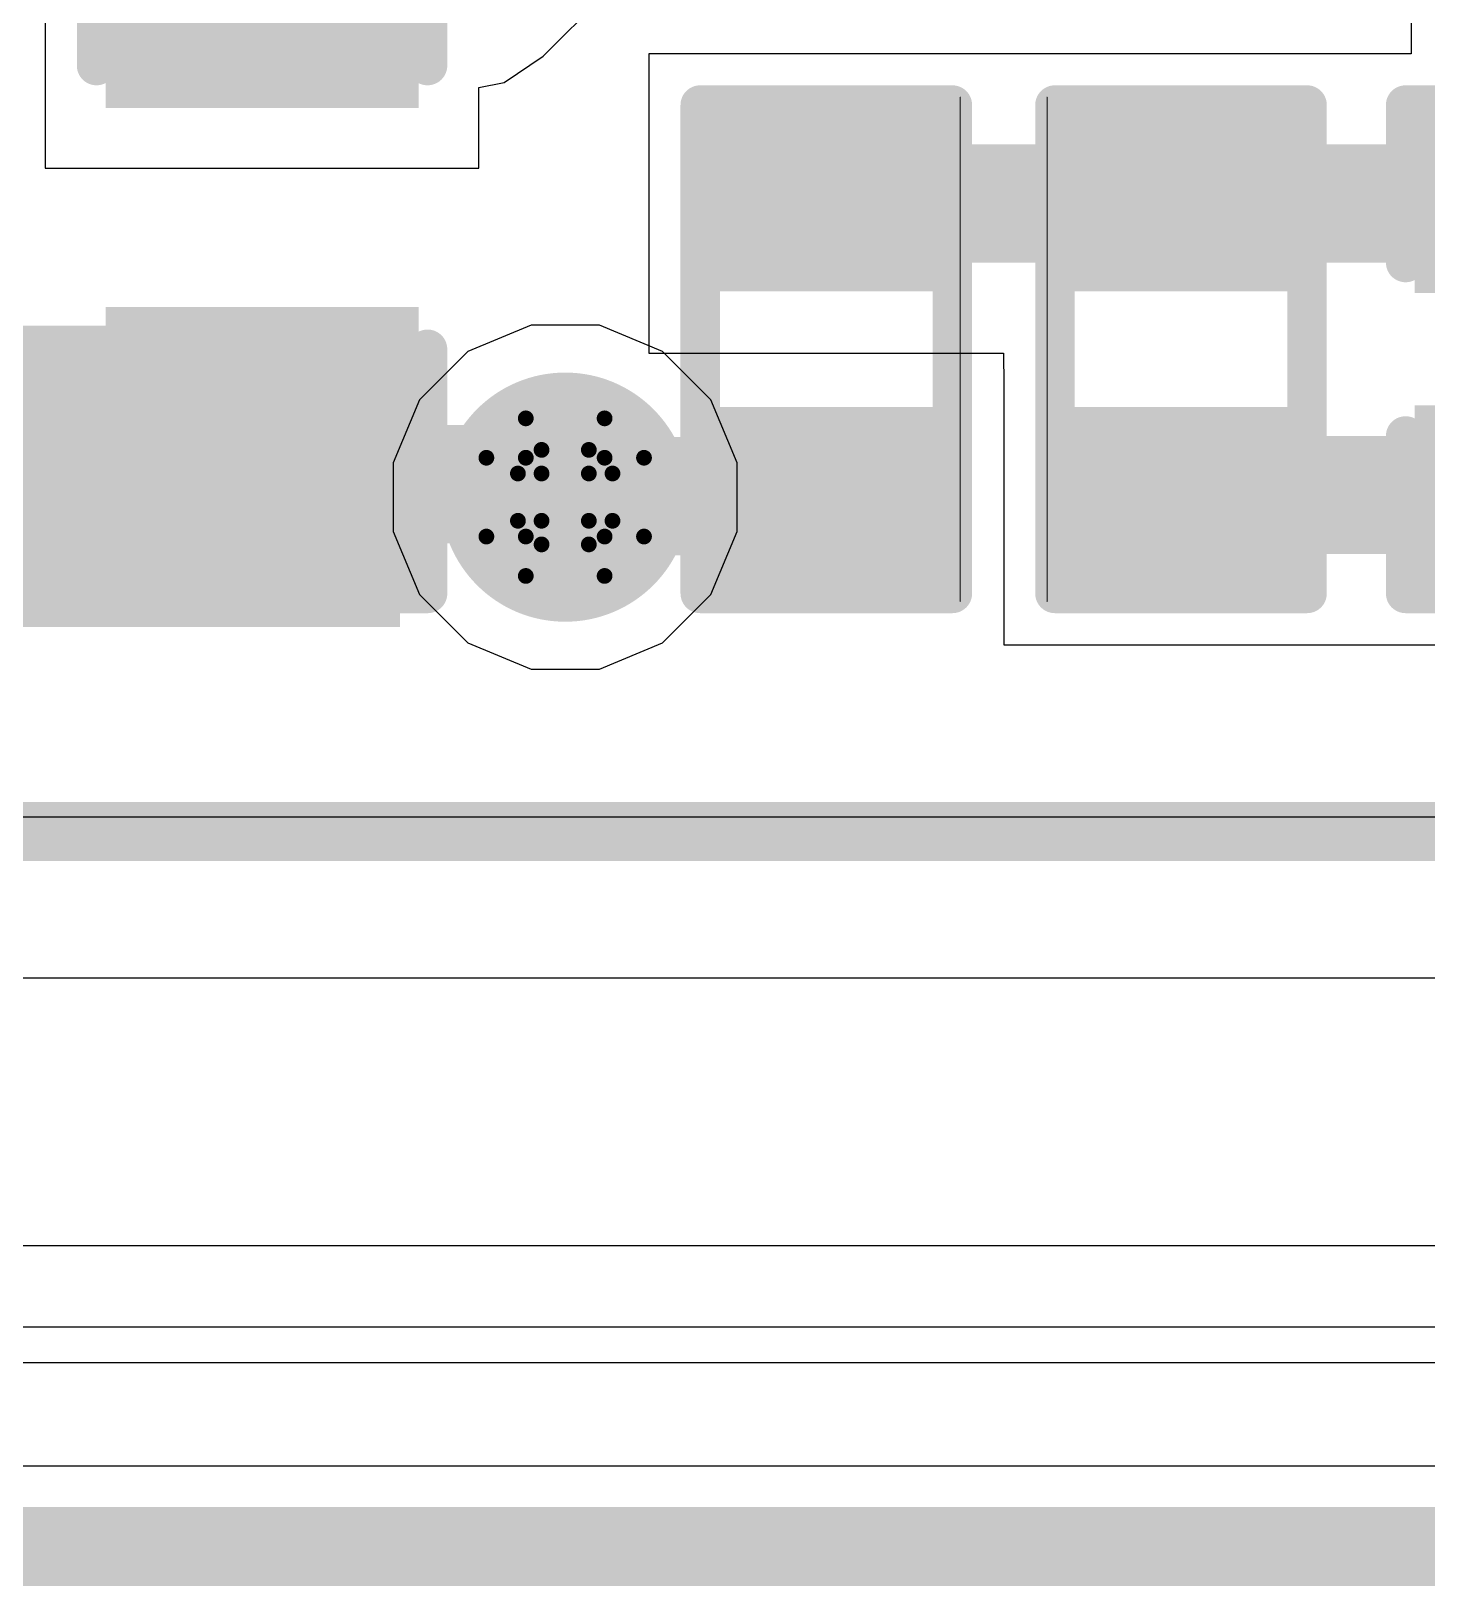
# Model space of a CAD drawing. Header units: inches. Extents: x -3 to 5259, y -3 to 5282.
# Drawn here: x 27.57 to 32.07, y -2.85 to 2.16 of the extents above; entities that cross this region are included whole.
import ezdxf

# ---------------------------------------------------------------- set-up
doc = ezdxf.new("R2010")
doc.units = ezdxf.units.IN
for name, color, linetype in [('Board Outline', 216, 'Continuous'), ('Bottom Layer', 5, 'Continuous'), ('Bottom Solder', 6, 'Continuous'), ('Drill Drawing', 1, 'Continuous'), ('Layer 1', 16, 'Continuous'), ('Layer 2', 76, 'Continuous'), ('Top Layer', 1, 'Continuous'), ('Top Overlay', 2, 'Continuous'), ('Top Paste', 8, 'Continuous'), ('Top Solder', 216, 'Continuous'), ('Via Holes', 16, 'Continuous')]:
    doc.layers.add(name, color=color, linetype=linetype)

# ---------------------------------------------------------------- blocks, each defined once
blk = doc.blocks.new('R___0402_153')
at = {"layer": 'Top Layer'}
for points in [[(-0.6985, -0.3175), (-0.6985, 0.3175), (-0.2413, 0.3175), (-0.2413, -0.3175)], [(0.2413, -0.3175), (0.2413, 0.3175), (0.6985, 0.3175), (0.6985, -0.3175)]]:
    blk.add_hatch(color=1, dxfattribs=at).paths.add_polyline_path(points)
at = {"layer": 'Top Paste'}
for points in [[(-0.6985, -0.3175), (-0.6985, 0.3175), (-0.2413, 0.3175), (-0.2413, -0.3175)], [(0.2413, -0.3175), (0.2413, 0.3175), (0.6985, 0.3175), (0.6985, -0.3175)]]:
    blk.add_hatch(color=8, dxfattribs=at).paths.add_polyline_path(points)
at = {"layer": 'Top Solder'}
for points in [[(-0.7535, -0.3725), (-0.7535, 0.3725), (-0.1863, 0.3725), (-0.1863, -0.3725)], [(0.1863, -0.3725), (0.1863, 0.3725), (0.7535, 0.3725), (0.7535, -0.3725)]]:
    blk.add_hatch(color=216, dxfattribs=at).paths.add_polyline_path(points)
at = {"layer": 'Top Overlay'}
for points in [[(-0.7874, 0.4064, 0.127, 0.127, 0), (0.7874, 0.4064, 0.127, 0.127, 0)], [(-0.7874, 0.4064, 0.127, 0.127, 0), (-0.7874, -0.4064, 0.127, 0.127, 0)], [(0.7874, 0.4064, 0.127, 0.127, 0), (0.7874, -0.4064, 0.127, 0.127, 0)], [(-0.7874, -0.4064, 0.127, 0.127, 0), (0.7874, -0.4064, 0.127, 0.127, 0)], [(-0.8128, -0.4318, 0.00323, 0.00323, 0), (0.8128, -0.4318, 0.00323, 0.00323, 0)]]:
    blk.add_lwpolyline(points, format="xyseb", dxfattribs=at)
for points in [[(-0.8191, 0.4064, 0.0635, 0.0635, 1), (-0.7556, 0.4064, 0.0635, 0.0635, 1)], [(-0.8191, 0.4064, 0.0635, 0.0635, 1), (-0.7556, 0.4064, 0.0635, 0.0635, 1)], [(0.7556, 0.4064, 0.0635, 0.0635, 1), (0.8191, 0.4064, 0.0635, 0.0635, 1)], [(0.7556, 0.4064, 0.0635, 0.0635, 1), (0.8191, 0.4064, 0.0635, 0.0635, 1)], [(-0.8191, -0.4064, 0.0635, 0.0635, 1), (-0.7556, -0.4064, 0.0635, 0.0635, 1)], [(-0.8191, -0.4064, 0.0635, 0.0635, 1), (-0.7556, -0.4064, 0.0635, 0.0635, 1)], [(0.7556, -0.4064, 0.0635, 0.0635, 1), (0.8191, -0.4064, 0.0635, 0.0635, 1)], [(0.7556, -0.4064, 0.0635, 0.0635, 1), (0.8191, -0.4064, 0.0635, 0.0635, 1)], [(-0.8136, -0.4318, 0.00161, 0.00161, 1), (-0.812, -0.4318, 0.00161, 0.00161, 1)], [(0.812, -0.4318, 0.00161, 0.00161, 1), (0.8136, -0.4318, 0.00161, 0.00161, 1)]]:
    blk.add_lwpolyline(points, format="xyseb", close=True, dxfattribs=at)
blk = doc.blocks.new('R___0402_155')
at = {"layer": 'Top Layer'}
for points in [[(-0.6985, -0.3175), (-0.6985, 0.3175), (-0.2413, 0.3175), (-0.2413, -0.3175)], [(0.2413, -0.3175), (0.2413, 0.3175), (0.6985, 0.3175), (0.6985, -0.3175)]]:
    blk.add_hatch(color=1, dxfattribs=at).paths.add_polyline_path(points)
at = {"layer": 'Top Paste'}
for points in [[(-0.6985, -0.3175), (-0.6985, 0.3175), (-0.2413, 0.3175), (-0.2413, -0.3175)], [(0.2413, -0.3175), (0.2413, 0.3175), (0.6985, 0.3175), (0.6985, -0.3175)]]:
    blk.add_hatch(color=8, dxfattribs=at).paths.add_polyline_path(points)
at = {"layer": 'Top Solder'}
for points in [[(-0.7535, -0.3725), (-0.7535, 0.3725), (-0.1863, 0.3725), (-0.1863, -0.3725)], [(0.1863, -0.3725), (0.1863, 0.3725), (0.7535, 0.3725), (0.7535, -0.3725)]]:
    blk.add_hatch(color=216, dxfattribs=at).paths.add_polyline_path(points)
at = {"layer": 'Top Overlay'}
for points in [[(0.7874, 0.4064, 0.127, 0.127, 0), (-0.7874, 0.4064, 0.127, 0.127, 0)], [(-0.7874, -0.4064, 0.127, 0.127, 0), (-0.7874, 0.4064, 0.127, 0.127, 0)], [(0.7874, -0.4064, 0.127, 0.127, 0), (0.7874, 0.4064, 0.127, 0.127, 0)], [(0.7874, -0.4064, 0.127, 0.127, 0), (-0.7874, -0.4064, 0.127, 0.127, 0)], [(0.8128, -0.4318, 0.00323, 0.00323, 0), (-0.8128, -0.4318, 0.00323, 0.00323, 0)]]:
    blk.add_lwpolyline(points, format="xyseb", dxfattribs=at)
for points in [[(-0.8191, 0.4064, 0.0635, 0.0635, 1), (-0.7556, 0.4064, 0.0635, 0.0635, 1)], [(-0.8191, 0.4064, 0.0635, 0.0635, 1), (-0.7556, 0.4064, 0.0635, 0.0635, 1)], [(0.7556, 0.4064, 0.0635, 0.0635, 1), (0.8191, 0.4064, 0.0635, 0.0635, 1)], [(0.7556, 0.4064, 0.0635, 0.0635, 1), (0.8191, 0.4064, 0.0635, 0.0635, 1)], [(-0.8191, -0.4064, 0.0635, 0.0635, 1), (-0.7556, -0.4064, 0.0635, 0.0635, 1)], [(-0.8191, -0.4064, 0.0635, 0.0635, 1), (-0.7556, -0.4064, 0.0635, 0.0635, 1)], [(0.7556, -0.4064, 0.0635, 0.0635, 1), (0.8191, -0.4064, 0.0635, 0.0635, 1)], [(0.7556, -0.4064, 0.0635, 0.0635, 1), (0.8191, -0.4064, 0.0635, 0.0635, 1)], [(-0.8136, -0.4318, 0.00161, 0.00161, 1), (-0.812, -0.4318, 0.00161, 0.00161, 1)], [(0.812, -0.4318, 0.00161, 0.00161, 1), (0.8136, -0.4318, 0.00161, 0.00161, 1)]]:
    blk.add_lwpolyline(points, format="xyseb", close=True, dxfattribs=at)
blk = doc.blocks.new('C___0603_265')
at = {"layer": 'Top Layer'}
for points in [[(-0.381, 0.4445), (-0.381, -0.4445), (-1.143, -0.4445), (-1.143, 0.4445)], [(1.143, 0.4445), (1.143, -0.4445), (0.381, -0.4445), (0.381, 0.4445)]]:
    blk.add_hatch(color=1, dxfattribs=at).paths.add_polyline_path(points)
at = {"layer": 'Top Paste'}
for points in [[(-0.381, 0.4445), (-0.381, -0.4445), (-1.143, -0.4445), (-1.143, 0.4445)], [(1.143, 0.4445), (1.143, -0.4445), (0.381, -0.4445), (0.381, 0.4445)]]:
    blk.add_hatch(color=8, dxfattribs=at).paths.add_polyline_path(points)
at = {"layer": 'Top Solder'}
for points in [[(-0.321, 0.5045), (-0.321, -0.5045), (-1.203, -0.5045), (-1.203, 0.5045)], [(1.203, 0.5045), (1.203, -0.5045), (0.321, -0.5045), (0.321, 0.5045)]]:
    blk.add_hatch(color=216, dxfattribs=at).paths.add_polyline_path(points)
at = {"layer": 'Top Overlay'}
for points in [[(-1.2446, 0.5334, 0.127, 0.127, 0), (-0.4572, 0.5334, 0.127, 0.127, 0)], [(-1.2446, 0.5334, 0.127, 0.127, 0), (-1.2446, -0.5334, 0.127, 0.127, 0)], [(0.4572, 0.5334, 0.127, 0.127, 0), (1.2446, 0.5334, 0.127, 0.127, 0)], [(1.2446, 0.5334, 0.127, 0.127, 0), (1.2446, -0.5334, 0.127, 0.127, 0)], [(-1.2446, -0.5334, 0.127, 0.127, 0), (-0.4572, -0.5334, 0.127, 0.127, 0)], [(0.4572, -0.5334, 0.127, 0.127, 0), (1.2446, -0.5334, 0.127, 0.127, 0)]]:
    blk.add_lwpolyline(points, format="xyseb", dxfattribs=at)
for points in [[(-1.2764, 0.5334, 0.0635, 0.0635, 1), (-1.2128, 0.5334, 0.0635, 0.0635, 1)], [(-1.2764, 0.5334, 0.0635, 0.0635, 1), (-1.2128, 0.5334, 0.0635, 0.0635, 1)], [(-0.4889, 0.5334, 0.0635, 0.0635, 1), (-0.4254, 0.5334, 0.0635, 0.0635, 1)], [(0.4254, 0.5334, 0.0635, 0.0635, 1), (0.4889, 0.5334, 0.0635, 0.0635, 1)], [(1.2128, 0.5334, 0.0635, 0.0635, 1), (1.2764, 0.5334, 0.0635, 0.0635, 1)], [(1.2128, 0.5334, 0.0635, 0.0635, 1), (1.2764, 0.5334, 0.0635, 0.0635, 1)], [(-1.2764, -0.5334, 0.0635, 0.0635, 1), (-1.2128, -0.5334, 0.0635, 0.0635, 1)], [(-1.2764, -0.5334, 0.0635, 0.0635, 1), (-1.2128, -0.5334, 0.0635, 0.0635, 1)], [(-0.4889, -0.5334, 0.0635, 0.0635, 1), (-0.4254, -0.5334, 0.0635, 0.0635, 1)], [(0.4254, -0.5334, 0.0635, 0.0635, 1), (0.4889, -0.5334, 0.0635, 0.0635, 1)], [(1.2128, -0.5334, 0.0635, 0.0635, 1), (1.2764, -0.5334, 0.0635, 0.0635, 1)], [(1.2128, -0.5334, 0.0635, 0.0635, 1), (1.2764, -0.5334, 0.0635, 0.0635, 1)]]:
    blk.add_lwpolyline(points, format="xyseb", close=True, dxfattribs=at)
blk = doc.blocks.new('C___0402_266')
at = {"layer": 'Top Layer'}
for points in [[(-0.6985, -0.3175), (-0.6985, 0.3175), (-0.2413, 0.3175), (-0.2413, -0.3175)], [(0.2413, -0.3175), (0.2413, 0.3175), (0.6985, 0.3175), (0.6985, -0.3175)]]:
    blk.add_hatch(color=1, dxfattribs=at).paths.add_polyline_path(points)
at = {"layer": 'Top Paste'}
for points in [[(-0.6985, -0.3175), (-0.6985, 0.3175), (-0.2413, 0.3175), (-0.2413, -0.3175)], [(0.2413, -0.3175), (0.2413, 0.3175), (0.6985, 0.3175), (0.6985, -0.3175)]]:
    blk.add_hatch(color=8, dxfattribs=at).paths.add_polyline_path(points)
at = {"layer": 'Top Solder'}
for points in [[(-0.7585, -0.3775), (-0.7585, 0.3775), (-0.1813, 0.3775), (-0.1813, -0.3775)], [(0.1813, -0.3775), (0.1813, 0.3775), (0.7585, 0.3775), (0.7585, -0.3775)]]:
    blk.add_hatch(color=216, dxfattribs=at).paths.add_polyline_path(points)
at = {"layer": 'Top Overlay'}
for points in [[(-0.7874, -0.4064, 0.127, 0.127, 0), (-0.7874, 0.4064, 0.127, 0.127, 0)], [(-0.2794, 0.4064, 0.127, 0.127, 0), (-0.7874, 0.4064, 0.127, 0.127, 0)], [(0.7874, 0.4064, 0.127, 0.127, 0), (0.2794, 0.4064, 0.127, 0.127, 0)], [(0.7874, -0.4064, 0.127, 0.127, 0), (0.7874, 0.4064, 0.127, 0.127, 0)], [(-0.2794, -0.4064, 0.127, 0.127, 0), (-0.7874, -0.4064, 0.127, 0.127, 0)], [(0.7874, -0.4064, 0.127, 0.127, 0), (0.2794, -0.4064, 0.127, 0.127, 0)]]:
    blk.add_lwpolyline(points, format="xyseb", dxfattribs=at)
for points in [[(-0.8191, 0.4064, 0.0635, 0.0635, 1), (-0.7556, 0.4064, 0.0635, 0.0635, 1)], [(-0.8191, 0.4064, 0.0635, 0.0635, 1), (-0.7556, 0.4064, 0.0635, 0.0635, 1)], [(-0.3111, 0.4064, 0.0635, 0.0635, 1), (-0.2477, 0.4064, 0.0635, 0.0635, 1)], [(0.2477, 0.4064, 0.0635, 0.0635, 1), (0.3111, 0.4064, 0.0635, 0.0635, 1)], [(0.7556, 0.4064, 0.0635, 0.0635, 1), (0.8191, 0.4064, 0.0635, 0.0635, 1)], [(0.7556, 0.4064, 0.0635, 0.0635, 1), (0.8191, 0.4064, 0.0635, 0.0635, 1)], [(-0.8191, -0.4064, 0.0635, 0.0635, 1), (-0.7556, -0.4064, 0.0635, 0.0635, 1)], [(-0.8191, -0.4064, 0.0635, 0.0635, 1), (-0.7556, -0.4064, 0.0635, 0.0635, 1)], [(-0.3111, -0.4064, 0.0635, 0.0635, 1), (-0.2477, -0.4064, 0.0635, 0.0635, 1)], [(0.2477, -0.4064, 0.0635, 0.0635, 1), (0.3111, -0.4064, 0.0635, 0.0635, 1)], [(0.7556, -0.4064, 0.0635, 0.0635, 1), (0.8191, -0.4064, 0.0635, 0.0635, 1)], [(0.7556, -0.4064, 0.0635, 0.0635, 1), (0.8191, -0.4064, 0.0635, 0.0635, 1)]]:
    blk.add_lwpolyline(points, format="xyseb", close=True, dxfattribs=at)

msp = doc.modelspace()

# ---------------------------------------------------------------- hatches: boundary and pattern name
at = {"layer": 'Bottom Layer'}
h = msp.add_hatch(color=5, dxfattribs=at)
edge = h.paths.add_edge_path()
edge.add_arc((29.2944, 0.6605), 0.3, 0, 360)
at = {"layer": 'Bottom Solder'}
h = msp.add_hatch(color=6, dxfattribs=at)
edge = h.paths.add_edge_path()
edge.add_arc((29.2944, 0.6605), 0.4016, 0, 360)
at = {"layer": 'Layer 1'}
h = msp.add_hatch(color=16, dxfattribs=at)
edge = h.paths.add_edge_path()
edge.add_arc((29.2944, 0.6605), 0.3, 0, 360)
at = {"layer": 'Layer 2'}
h = msp.add_hatch(color=76, dxfattribs=at)
edge = h.paths.add_edge_path()
edge.add_arc((29.2944, 0.6605), 0.3, 0, 360)
at = {"layer": 'Top Layer'}
msp.add_hatch(color=1, dxfattribs=at).paths.add_polyline_path([(25.4, 0.2422), (28.7619, 0.2422), (28.7619, 1.2135), (25.4, 1.2135)])
h = msp.add_hatch(color=1, dxfattribs=at)
edge = h.paths.add_edge_path()
edge.add_arc((29.2944, 0.6605), 0.3, 0, 360)
at = {"layer": 'Top Solder'}
h = msp.add_hatch(color=216, dxfattribs=at)
edge = h.paths.add_edge_path()
edge.add_arc((29.2944, 0.6605), 0.4016, 0, 360)
at = {"layer": 'Via Holes'}
h = msp.add_hatch(color=7, dxfattribs=at)
edge = h.paths.add_edge_path()
edge.add_arc((29.2944, 0.6605), 0.15, 0, 360)

# ---------------------------------------------------------------- linework, layer by layer
at = {"layer": 'Board Outline'}
msp.add_lwpolyline([(-2.7223, -2.7223, 0.254, 0.254, 0), (147.2777, -2.7223, 0.254, 0.254, 0)], format="xyseb", dxfattribs=at)
at = {"layer": 'Bottom Layer'}
msp.add_line((139.342, -1.7526), (5.2329, -1.7526), dxfattribs=at)
at = {"layer": 'Drill Drawing'}
for points in [[(29.1674, 0.7875, 0.0508, 0.0508, 0), (29.1674, 0.9145, 0.0508, 0.0508, 0)], [(29.1674, 0.9145, 0.0508, 0.0508, 0), (29.4214, 0.9145, 0.0508, 0.0508, 0)], [(29.4214, 0.7875, 0.0508, 0.0508, 0), (29.4214, 0.9145, 0.0508, 0.0508, 0)], [(29.0404, 0.5335, 0.0508, 0.0508, 0), (29.0404, 0.7875, 0.0508, 0.0508, 0)], [(29.0404, 0.7875, 0.0508, 0.0508, 0), (29.1674, 0.7875, 0.0508, 0.0508, 0)], [(29.2182, 0.7367, 0.0508, 0.0508, 0), (29.2182, 0.8129, 0.0508, 0.0508, 0)], [(29.2182, 0.8129, 0.0508, 0.0508, 0), (29.3706, 0.8129, 0.0508, 0.0508, 0)], [(29.3706, 0.7367, 0.0508, 0.0508, 0), (29.3706, 0.8129, 0.0508, 0.0508, 0)], [(29.4214, 0.7875, 0.0508, 0.0508, 0), (29.5484, 0.7875, 0.0508, 0.0508, 0)], [(29.5484, 0.5335, 0.0508, 0.0508, 0), (29.5484, 0.7875, 0.0508, 0.0508, 0)], [(29.142, 0.5843, 0.0508, 0.0508, 0), (29.142, 0.7367, 0.0508, 0.0508, 0)], [(29.142, 0.7367, 0.0508, 0.0508, 0), (29.2182, 0.7367, 0.0508, 0.0508, 0)], [(29.3706, 0.7367, 0.0508, 0.0508, 0), (29.4468, 0.7367, 0.0508, 0.0508, 0)], [(29.4468, 0.5843, 0.0508, 0.0508, 0), (29.4468, 0.7367, 0.0508, 0.0508, 0)], [(29.142, 0.5843, 0.0508, 0.0508, 0), (29.2182, 0.5843, 0.0508, 0.0508, 0)], [(29.2182, 0.5081, 0.0508, 0.0508, 0), (29.2182, 0.5843, 0.0508, 0.0508, 0)], [(29.3706, 0.5843, 0.0508, 0.0508, 0), (29.4468, 0.5843, 0.0508, 0.0508, 0)], [(29.3706, 0.5081, 0.0508, 0.0508, 0), (29.3706, 0.5843, 0.0508, 0.0508, 0)], [(29.0404, 0.5335, 0.0508, 0.0508, 0), (29.1674, 0.5335, 0.0508, 0.0508, 0)], [(29.1674, 0.4065, 0.0508, 0.0508, 0), (29.1674, 0.5335, 0.0508, 0.0508, 0)], [(29.4214, 0.5335, 0.0508, 0.0508, 0), (29.5484, 0.5335, 0.0508, 0.0508, 0)], [(29.4214, 0.4065, 0.0508, 0.0508, 0), (29.4214, 0.5335, 0.0508, 0.0508, 0)], [(29.2182, 0.5081, 0.0508, 0.0508, 0), (29.3706, 0.5081, 0.0508, 0.0508, 0)], [(29.1674, 0.4065, 0.0508, 0.0508, 0), (29.4214, 0.4065, 0.0508, 0.0508, 0)]]:
    msp.add_lwpolyline(points, format="xyseb", dxfattribs=at)
for points in [[(29.1547, 0.9145, 0.0254, 0.0254, 1), (29.1801, 0.9145, 0.0254, 0.0254, 1)], [(29.1547, 0.9145, 0.0254, 0.0254, 1), (29.1801, 0.9145, 0.0254, 0.0254, 1)], [(29.4087, 0.9145, 0.0254, 0.0254, 1), (29.4341, 0.9145, 0.0254, 0.0254, 1)], [(29.4087, 0.9145, 0.0254, 0.0254, 1), (29.4341, 0.9145, 0.0254, 0.0254, 1)], [(29.0277, 0.7875, 0.0254, 0.0254, 1), (29.0531, 0.7875, 0.0254, 0.0254, 1)], [(29.0277, 0.7875, 0.0254, 0.0254, 1), (29.0531, 0.7875, 0.0254, 0.0254, 1)], [(29.1547, 0.7875, 0.0254, 0.0254, 1), (29.1801, 0.7875, 0.0254, 0.0254, 1)], [(29.1547, 0.7875, 0.0254, 0.0254, 1), (29.1801, 0.7875, 0.0254, 0.0254, 1)], [(29.2055, 0.8129, 0.0254, 0.0254, 1), (29.2309, 0.8129, 0.0254, 0.0254, 1)], [(29.2055, 0.8129, 0.0254, 0.0254, 1), (29.2309, 0.8129, 0.0254, 0.0254, 1)], [(29.3579, 0.8129, 0.0254, 0.0254, 1), (29.3833, 0.8129, 0.0254, 0.0254, 1)], [(29.3579, 0.8129, 0.0254, 0.0254, 1), (29.3833, 0.8129, 0.0254, 0.0254, 1)], [(29.4087, 0.7875, 0.0254, 0.0254, 1), (29.4341, 0.7875, 0.0254, 0.0254, 1)], [(29.4087, 0.7875, 0.0254, 0.0254, 1), (29.4341, 0.7875, 0.0254, 0.0254, 1)], [(29.5357, 0.7875, 0.0254, 0.0254, 1), (29.5611, 0.7875, 0.0254, 0.0254, 1)], [(29.5357, 0.7875, 0.0254, 0.0254, 1), (29.5611, 0.7875, 0.0254, 0.0254, 1)], [(29.1293, 0.7367, 0.0254, 0.0254, 1), (29.1547, 0.7367, 0.0254, 0.0254, 1)], [(29.1293, 0.7367, 0.0254, 0.0254, 1), (29.1547, 0.7367, 0.0254, 0.0254, 1)], [(29.2055, 0.7367, 0.0254, 0.0254, 1), (29.2309, 0.7367, 0.0254, 0.0254, 1)], [(29.2055, 0.7367, 0.0254, 0.0254, 1), (29.2309, 0.7367, 0.0254, 0.0254, 1)], [(29.3579, 0.7367, 0.0254, 0.0254, 1), (29.3833, 0.7367, 0.0254, 0.0254, 1)], [(29.3579, 0.7367, 0.0254, 0.0254, 1), (29.3833, 0.7367, 0.0254, 0.0254, 1)], [(29.4341, 0.7367, 0.0254, 0.0254, 1), (29.4595, 0.7367, 0.0254, 0.0254, 1)], [(29.4341, 0.7367, 0.0254, 0.0254, 1), (29.4595, 0.7367, 0.0254, 0.0254, 1)], [(29.1293, 0.5843, 0.0254, 0.0254, 1), (29.1547, 0.5843, 0.0254, 0.0254, 1)], [(29.1293, 0.5843, 0.0254, 0.0254, 1), (29.1547, 0.5843, 0.0254, 0.0254, 1)], [(29.2055, 0.5843, 0.0254, 0.0254, 1), (29.2309, 0.5843, 0.0254, 0.0254, 1)], [(29.2055, 0.5843, 0.0254, 0.0254, 1), (29.2309, 0.5843, 0.0254, 0.0254, 1)], [(29.3579, 0.5843, 0.0254, 0.0254, 1), (29.3833, 0.5843, 0.0254, 0.0254, 1)], [(29.3579, 0.5843, 0.0254, 0.0254, 1), (29.3833, 0.5843, 0.0254, 0.0254, 1)], [(29.4341, 0.5843, 0.0254, 0.0254, 1), (29.4595, 0.5843, 0.0254, 0.0254, 1)], [(29.4341, 0.5843, 0.0254, 0.0254, 1), (29.4595, 0.5843, 0.0254, 0.0254, 1)], [(29.0277, 0.5335, 0.0254, 0.0254, 1), (29.0531, 0.5335, 0.0254, 0.0254, 1)], [(29.0277, 0.5335, 0.0254, 0.0254, 1), (29.0531, 0.5335, 0.0254, 0.0254, 1)], [(29.1547, 0.5335, 0.0254, 0.0254, 1), (29.1801, 0.5335, 0.0254, 0.0254, 1)], [(29.1547, 0.5335, 0.0254, 0.0254, 1), (29.1801, 0.5335, 0.0254, 0.0254, 1)], [(29.4087, 0.5335, 0.0254, 0.0254, 1), (29.4341, 0.5335, 0.0254, 0.0254, 1)], [(29.4087, 0.5335, 0.0254, 0.0254, 1), (29.4341, 0.5335, 0.0254, 0.0254, 1)], [(29.5357, 0.5335, 0.0254, 0.0254, 1), (29.5611, 0.5335, 0.0254, 0.0254, 1)], [(29.5357, 0.5335, 0.0254, 0.0254, 1), (29.5611, 0.5335, 0.0254, 0.0254, 1)], [(29.2055, 0.5081, 0.0254, 0.0254, 1), (29.2309, 0.5081, 0.0254, 0.0254, 1)], [(29.2055, 0.5081, 0.0254, 0.0254, 1), (29.2309, 0.5081, 0.0254, 0.0254, 1)], [(29.3579, 0.5081, 0.0254, 0.0254, 1), (29.3833, 0.5081, 0.0254, 0.0254, 1)], [(29.3579, 0.5081, 0.0254, 0.0254, 1), (29.3833, 0.5081, 0.0254, 0.0254, 1)], [(29.1547, 0.4065, 0.0254, 0.0254, 1), (29.1801, 0.4065, 0.0254, 0.0254, 1)], [(29.1547, 0.4065, 0.0254, 0.0254, 1), (29.1801, 0.4065, 0.0254, 0.0254, 1)], [(29.4087, 0.4065, 0.0254, 0.0254, 1), (29.4341, 0.4065, 0.0254, 0.0254, 1)], [(29.4087, 0.4065, 0.0254, 0.0254, 1), (29.4341, 0.4065, 0.0254, 0.0254, 1)]]:
    msp.add_lwpolyline(points, format="xyseb", close=True, dxfattribs=at)
at = {"layer": 'Layer 1'}
for p, q in [((32.9646, -0.371), (6.8037, -0.371)), ((6.2857, -0.889), (138.044, -0.889)), ((147.0187, -2.4634), (-2.4634, -2.4634))]:
    msp.add_line(p, q, dxfattribs=at)
at = {"layer": 'Layer 2'}
for p, q in [((29.1842, 1.2145), (28.9806, 1.1301)), ((29.4046, 1.2145), (29.1842, 1.2145)), ((29.6082, 1.1301), (29.4046, 1.2145)), ((28.9806, 1.1301), (28.8248, 0.9743)), ((29.7641, 0.9743), (29.6082, 1.1301)), ((28.8248, 0.9743), (28.7404, 0.7707)), ((29.8484, 0.7707), (29.7641, 0.9743)), ((28.7404, 0.7707), (28.7404, 0.5503)), ((29.8484, 0.5503), (29.8484, 0.7707)), ((28.7404, 0.5503), (28.8248, 0.3466)), ((29.7641, 0.3466), (29.8484, 0.5503)), ((28.8248, 0.3466), (28.9806, 0.1908)), ((29.6082, 0.1908), (29.7641, 0.3466)), ((28.9806, 0.1908), (29.1842, 0.1065)), ((29.4046, 0.1065), (29.6082, 0.1908)), ((29.1842, 0.1065), (29.4046, 0.1065)), ((132.5616, -2.0155), (-2.1576, -2.0155))]:
    msp.add_line(p, q, dxfattribs=at)
at = {"layer": 'Top Layer'}
for p, q in [((32.0209, 3.3437), (32.0209, 2.0898)), ((27.6189, 2.9915), (27.6189, 1.7215)), ((29.2234, 2.0818), (29.442, 2.3004)), ((29.0973, 1.9976), (29.2234, 2.0818)), ((30.7074, 2.0898), (29.5644, 2.0898)), ((29.5644, 2.0898), (29.5644, 1.1246)), ((30.7076, 2.0898), (30.7074, 2.0898)), ((30.7074, 2.0898), (30.7074, 2.0898)), ((30.809, 2.0898), (30.7076, 2.0898)), ((30.7076, 2.0898), (30.7076, 2.0898)), ((31.8506, 2.0898), (30.809, 2.0898)), ((32.0209, 2.0898), (31.8506, 2.0898)), ((31.8506, 2.0898), (31.8506, 2.0898)), ((29.0159, 1.9814), (29.0973, 1.9976)), ((29.0159, 1.7215), (29.0159, 1.9814)), ((27.6189, 1.7215), (29.0159, 1.7215)), ((29.5644, 1.1246), (30.7074, 1.1246)), ((30.7074, 1.1246), (30.7076, 1.0231)), ((30.7076, 1.0231), (30.7076, 0.1848)), ((30.7076, 0.1848), (31.8379, 0.1848)), ((31.8379, 0.1848), (31.8379, 0.1848)), ((31.8379, 0.1848), (32.9001, 0.1848)), ((43.4535, -2.13), (4.8883, -2.13))]:
    msp.add_line(p, q, dxfattribs=at)
for points in [[(30.1895, 1.6072, 0.381, 0.381, 0), (32.4094, 1.6072, 0.381, 0.381, 0)], [(28.1523, 0.6674, 0.381, 0.381, 0), (28.3174, 0.8325, 0.381, 0.381, 0)], [(28.3174, 0.8325, 0.381, 0.381, 0), (28.4475, 0.7024, 0.381, 0.381, 0)], [(27.0348, 0.6674, 0.381, 0.381, 0), (28.1523, 0.6674, 0.381, 0.381, 0)], [(28.4475, 0.7024, 0.381, 0.381, 0), (29.2525, 0.7024, 0.381, 0.381, 0)], [(29.2525, 0.7024, 0.381, 0.381, 0), (29.2944, 0.6605, 0.381, 0.381, 0)], [(29.2944, 0.6605, 0.381, 0.381, 0), (29.2979, 0.6639, 0.381, 0.381, 0)], [(29.2979, 0.6639, 0.381, 0.381, 0), (30.1325, 0.6639, 0.381, 0.381, 0)], [(30.1325, 0.6639, 0.381, 0.381, 0), (30.1359, 0.6674, 0.381, 0.381, 0)], [(31.2791, 0.6674, 0.381, 0.381, 0), (33.499, 0.6674, 0.381, 0.381, 0)]]:
    msp.add_lwpolyline(points, format="xyseb", dxfattribs=at)
for points in [[(30.0942, 1.6072, 0.1905, 0.1905, 1), (30.2847, 1.6072, 0.1905, 0.1905, 1)], [(28.2221, 0.8325, 0.1905, 0.1905, 1), (28.4126, 0.8325, 0.1905, 0.1905, 1)], [(28.2221, 0.8325, 0.1905, 0.1905, 1), (28.4126, 0.8325, 0.1905, 0.1905, 1)], [(28.057, 0.6674, 0.1905, 0.1905, 1), (28.2475, 0.6674, 0.1905, 0.1905, 1)], [(28.057, 0.6674, 0.1905, 0.1905, 1), (28.2475, 0.6674, 0.1905, 0.1905, 1)], [(28.3522, 0.7024, 0.1905, 0.1905, 1), (28.5427, 0.7024, 0.1905, 0.1905, 1)], [(28.3522, 0.7024, 0.1905, 0.1905, 1), (28.5427, 0.7024, 0.1905, 0.1905, 1)], [(29.1573, 0.7024, 0.1905, 0.1905, 1), (29.3478, 0.7024, 0.1905, 0.1905, 1)], [(29.1573, 0.7024, 0.1905, 0.1905, 1), (29.3478, 0.7024, 0.1905, 0.1905, 1)], [(29.2026, 0.6639, 0.1905, 0.1905, 1), (29.3931, 0.6639, 0.1905, 0.1905, 1)], [(29.2026, 0.6639, 0.1905, 0.1905, 1), (29.3931, 0.6639, 0.1905, 0.1905, 1)], [(30.0372, 0.6639, 0.1905, 0.1905, 1), (30.2277, 0.6639, 0.1905, 0.1905, 1)], [(30.0372, 0.6639, 0.1905, 0.1905, 1), (30.2277, 0.6639, 0.1905, 0.1905, 1)], [(30.0407, 0.6674, 0.1905, 0.1905, 1), (30.2312, 0.6674, 0.1905, 0.1905, 1)], [(31.1838, 0.6674, 0.1905, 0.1905, 1), (31.3743, 0.6674, 0.1905, 0.1905, 1)], [(29.1992, 0.6605, 0.1905, 0.1905, 1), (29.3897, 0.6605, 0.1905, 0.1905, 1)], [(29.1992, 0.6605, 0.1905, 0.1905, 1), (29.3897, 0.6605, 0.1905, 0.1905, 1)]]:
    msp.add_lwpolyline(points, format="xyseb", close=True, dxfattribs=at)
at = {"layer": 'Top Overlay'}
msp.add_lwpolyline([(27.432, -0.417, 0.1905, 0.1905, 0), (34.2651, -0.417, 0.1905, 0.1905, 0)], format="xyseb", dxfattribs=at)

# ---------------------------------------------------------------- block references
for name, p, rotation in [('C___0603_265', (28.3174, 1.5945), 90), ('R___0402_153', (30.1359, 1.1373), 90), ('R___0402_155', (31.2791, 1.1373), 270), ('C___0402_266', (32.4094, 1.1373), 270)]:
    msp.add_blockref(name, p, dxfattribs=dict(rotation=rotation))

doc.saveas('drawing.dxf')
